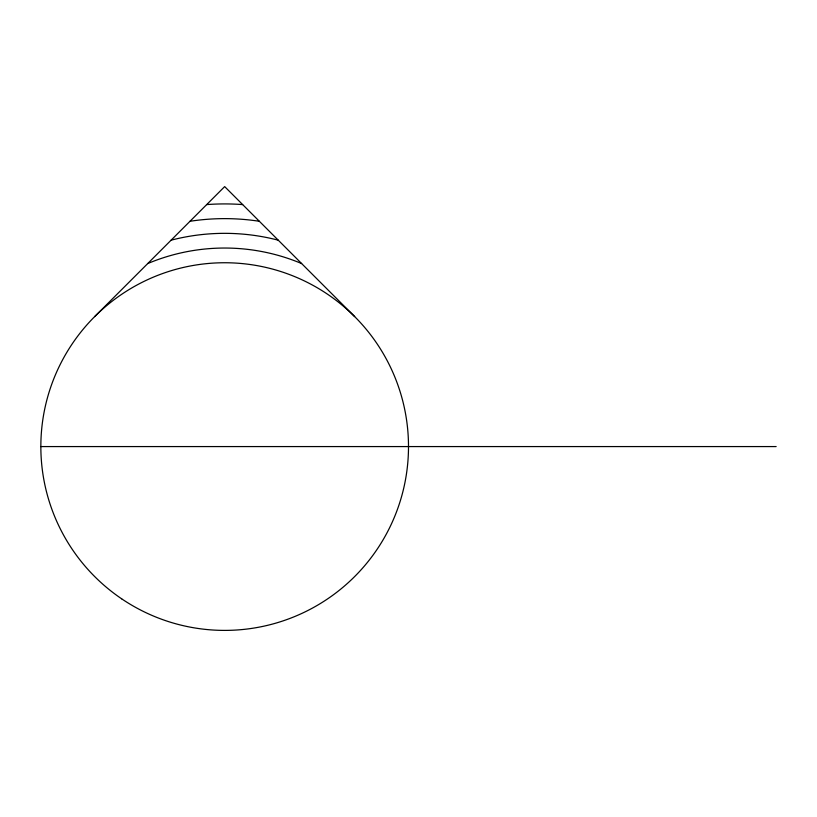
<?xml version="1.0" encoding="UTF-8"?>
<svg xmlns="http://www.w3.org/2000/svg" width="817" height="817" viewBox="0 0 817 817"><rect width="100%" height="100%" fill="white"/><g stroke="black" fill="none" stroke-linecap="round" stroke-linejoin="round"><path stroke-width="1.23" d="M94.69 316.587L224.675 186.603L354.66 316.587M40.85 446.572L776.15 446.572M189.993 221.284A227.943 227.943 0 0 1 259.357 221.284M147.714 263.564A198.531 198.531 0 0 1 301.636 263.564M206.691 204.587A242.649 242.649 0 0 1 242.659 204.587M171.11 240.178A213.237 213.237 0 0 1 278.24 240.178M121.641 598.81A183.825 183.825 0 0 0 408.03 459.685A183.825 183.825 0 0 0 144.354 281.222A183.825 183.825 0 0 0 121.641 598.81"/></g></svg>
